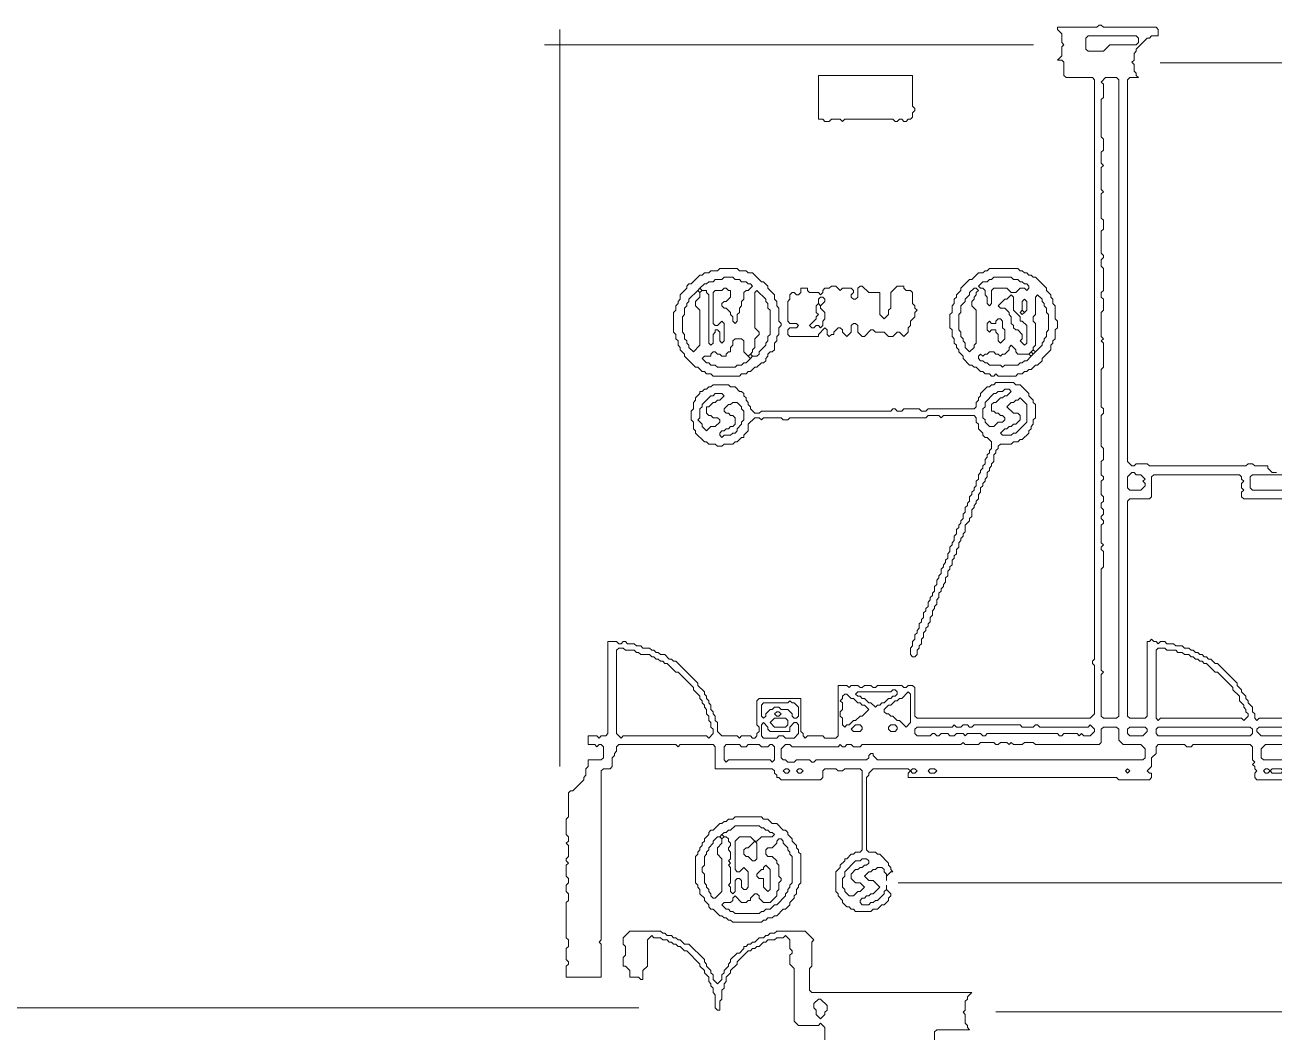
# Model space of a CAD drawing. Header units: millimetres. Extents: x 3 to 412, y 4 to 290.
# Drawn here: x 89.25 to 139.14, y 184.61 to 224.8 of the extents above; entities that cross this region are included whole.
import ezdxf

# ---------------------------------------------------------------- set-up
doc = ezdxf.new("R2010")
doc.units = ezdxf.units.MM
for name, color, linetype, lineweight in [('TRACE_CURVE', 6, 'CONTINUOUS', 0), ('TRACE_STRAIGHT', 5, 'CONTINUOUS', 0), ('TRACE_TEXT_SYMBOL', 6, 'CONTINUOUS', 0)]:
    doc.layers.add(name, color=color, linetype=linetype, lineweight=lineweight)

msp = doc.modelspace()

# ---------------------------------------------------------------- linework, layer by layer
at = {"layer": 'TRACE_CURVE', "color": 6}
for points in [[(132.15, 224.803), (132.062, 224.716), (130.486, 224.716), (130.486, 224.628), (130.661, 224.453), (130.661, 224.103), (130.748, 224.015), (130.661, 223.928), (130.661, 223.577), (130.486, 223.402), (130.661, 223.402), (130.748, 223.315), (130.748, 222.789), (130.836, 222.701), (131.887, 222.701), (131.974, 222.614), (131.974, 199.494), (131.887, 199.407), (131.887, 199.319), (131.974, 199.232), (131.974, 197.305), (131.799, 197.13), (124.881, 197.13), (124.793, 197.217), (124.793, 198.356), (124.706, 198.443), (124.531, 198.443), (124.443, 198.356), (124.356, 198.356), (124.268, 198.443), (123.305, 198.443), (123.217, 198.356), (123.129, 198.356), (123.042, 198.443), (122.779, 198.443), (122.692, 198.356), (122.604, 198.356), (122.516, 198.443), (122.254, 198.443), (122.166, 198.356), (122.079, 198.443), (121.728, 198.443), (121.728, 196.429), (121.641, 196.342), (121.203, 196.342), (121.115, 196.429), (120.502, 196.429), (120.415, 196.342), (120.327, 196.429), (120.327, 196.517), (120.24, 196.604), (120.24, 197.918), (118.576, 197.918), (118.488, 197.83), (118.488, 196.867), (118.576, 196.779), (118.576, 196.604), (118.488, 196.517), (118.488, 196.429), (118.4, 196.342), (118.313, 196.342), (118.225, 196.429), (117.875, 196.429), (117.787, 196.342)], [(138.893, 207.201), (138.367, 207.201), (138.28, 207.288), (138.105, 207.288), (138.017, 207.201), (134.164, 207.201), (134.076, 207.288), (133.638, 207.288), (133.551, 207.201), (133.463, 207.201), (133.288, 207.376), (133.288, 222.614), (133.376, 222.701), (133.726, 222.701), (133.638, 222.789), (133.638, 222.877), (133.551, 222.964), (133.551, 223.227), (133.463, 223.315), (133.551, 223.402), (133.551, 223.665), (133.638, 223.752), (133.638, 223.84), (134.076, 224.278), (134.164, 224.278), (134.251, 224.365), (134.514, 224.365), (134.514, 224.628), (134.427, 224.716), (132.325, 224.716), (132.237, 224.803), (132.15, 224.803)], [(132.412, 222.701), (132.85, 222.701), (132.938, 222.614), (132.938, 197.217), (132.85, 197.13), (132.325, 197.13), (132.237, 197.217), (132.237, 198.881), (132.325, 198.969), (132.237, 199.056), (132.237, 203.085), (132.325, 203.172), (132.325, 203.785), (132.237, 203.873), (132.237, 203.961), (132.325, 204.048), (132.237, 204.136), (132.237, 204.836), (132.325, 204.924), (132.325, 205.011), (132.237, 205.099), (132.237, 205.187), (132.325, 205.274), (132.325, 205.449), (132.237, 205.537), (132.237, 205.712), (132.325, 205.8), (132.325, 205.975), (132.237, 206.062), (132.237, 206.588), (132.325, 206.675), (132.325, 206.763), (132.237, 206.851), (132.237, 207.376), (132.325, 207.464), (132.325, 207.901), (132.237, 207.989), (132.237, 209.215), (132.325, 209.303), (132.325, 209.478), (132.237, 209.565), (132.237, 211.054), (132.325, 211.142), (132.325, 212.105), (132.237, 212.193), (132.325, 212.28), (132.237, 212.368), (132.237, 213.331), (132.325, 213.419), (132.325, 213.856), (132.237, 213.944), (132.237, 214.119), (132.325, 214.207), (132.325, 215.083), (132.237, 215.17), (132.237, 215.433), (132.325, 215.52), (132.325, 215.608), (132.237, 215.696), (132.237, 216.571), (132.325, 216.659), (132.325, 217.009), (132.237, 217.097), (132.237, 218.06)], [(132.237, 218.06), (132.325, 218.148), (132.237, 218.235), (132.237, 219.111), (132.325, 219.199), (132.237, 219.286), (132.237, 219.724), (132.325, 219.812), (132.325, 220.249), (132.237, 220.337), (132.237, 221.826), (132.325, 221.913), (132.325, 222.439), (132.237, 222.526), (132.412, 222.701)], [(139.243, 206.938), (139.068, 206.938), (138.893, 207.113), (138.893, 207.201)], [(137.842, 198.268), (137.667, 198.443), (137.667, 198.531), (136.879, 199.319), (136.791, 199.319), (136.616, 199.494), (136.528, 199.494), (136.441, 199.582), (136.353, 199.582), (136.266, 199.669), (136.178, 199.669), (136.09, 199.757), (136.003, 199.757), (135.915, 199.845), (135.828, 199.845), (135.74, 199.932), (135.565, 199.932), (135.477, 200.02), (135.215, 200.02), (135.127, 200.107), (134.864, 200.107), (134.777, 200.195), (134.602, 200.195), (134.514, 200.107), (134.427, 200.195), (134.339, 200.195), (134.251, 200.282), (134.164, 200.195), (134.076, 200.195), (134.076, 197.217), (133.989, 197.13), (133.376, 197.13), (133.288, 197.217), (133.288, 205.8), (133.376, 205.887), (134.164, 205.887), (134.251, 205.975), (134.251, 206.763), (134.339, 206.851), (137.754, 206.851), (137.842, 206.763), (137.842, 206.675), (137.93, 206.588), (137.842, 206.5), (137.842, 206.325), (137.93, 206.238), (137.842, 206.15), (137.842, 205.975), (137.93, 205.887), (141.608, 205.887)], [(141.608, 206.238), (138.28, 206.238), (138.192, 206.325), (138.192, 206.763), (138.28, 206.851), (139.506, 206.851)], [(117.787, 196.342), (117.7, 196.429), (117.087, 196.429), (116.912, 196.604), (116.912, 196.955), (116.824, 197.042), (116.824, 197.217), (116.737, 197.305), (116.737, 197.393), (116.649, 197.48), (116.649, 197.655), (116.561, 197.743), (116.561, 197.83), (116.474, 197.918), (116.474, 198.006), (116.386, 198.093), (116.386, 198.181), (116.124, 198.443), (116.124, 198.531), (115.248, 199.407), (115.16, 199.407), (115.073, 199.494), (114.985, 199.494), (114.81, 199.669), (114.635, 199.669), (114.547, 199.757), (114.46, 199.757), (114.372, 199.845), (114.284, 199.845), (114.197, 199.932), (113.934, 199.932), (113.847, 200.02), (113.671, 200.02), (113.584, 200.107), (113.321, 200.107), (113.234, 200.195), (113.146, 200.195), (113.058, 200.107), (112.971, 200.107), (112.883, 200.195), (112.533, 200.195), (112.533, 196.517), (112.445, 196.429), (112.27, 196.429), (112.183, 196.342), (112.095, 196.429), (111.745, 196.429), (111.745, 196.079), (112.008, 196.079), (112.095, 195.991), (112.183, 196.079), (112.27, 196.079), (112.358, 195.991), (112.358, 195.553), (112.27, 195.466), (111.745, 195.466), (111.745, 195.203), (111.657, 195.116), (111.657, 194.853), (111.57, 194.765), (111.57, 194.678), (111.132, 194.24), (111.044, 194.24), (110.957, 194.152)], [(140.206, 197.13), (138.543, 197.13), (138.455, 197.042), (138.367, 197.13), (138.367, 197.305), (138.28, 197.393), (138.28, 197.568), (138.105, 197.743), (138.105, 197.83), (138.017, 197.918), (138.017, 198.006), (137.842, 198.181), (137.842, 198.268)], [(141.695, 196.429), (138.63, 196.429), (138.455, 196.604), (138.455, 196.692), (138.543, 196.779), (140.206, 196.779)], [(110.957, 194.152), (110.957, 193.189), (110.869, 193.101), (110.869, 192.488), (110.957, 192.401), (110.957, 192.226), (110.869, 192.138), (110.957, 192.05), (110.957, 191.613), (110.869, 191.525), (110.869, 191.437), (110.957, 191.35), (110.869, 191.262), (110.869, 190.824), (110.957, 190.737), (110.957, 190.562), (110.869, 190.474), (110.869, 190.211), (110.957, 190.124), (110.957, 189.861), (110.869, 189.774), (110.869, 188.372), (110.957, 188.285), (110.957, 188.022), (110.869, 187.934), (110.869, 187.497), (110.957, 187.409), (110.957, 187.321), (110.869, 187.234), (110.869, 186.796), (112.27, 186.796), (112.27, 188.11), (112.183, 188.197), (112.27, 188.285), (112.27, 195.028), (112.358, 195.116), (112.621, 195.116), (112.708, 195.203), (112.708, 195.553), (112.796, 195.641), (112.796, 195.729), (112.883, 195.816), (112.883, 195.991), (112.971, 196.079), (115.248, 196.079), (115.335, 195.991), (115.423, 196.079), (116.737, 196.079), (116.824, 195.991), (116.824, 195.116), (119.101, 195.116), (119.189, 195.028), (119.189, 194.94), (119.276, 194.853), (119.276, 194.765), (119.364, 194.765), (119.451, 194.678), (121.028, 194.678), (121.115, 194.765), (121.115, 195.028), (121.203, 195.116), (121.641, 195.116), (121.728, 195.028), (121.903, 195.028)], [(123.567, 191.087), (123.567, 191), (123.655, 190.912), (123.655, 190.649), (123.655, 190.824), (123.83, 191), (123.918, 191), (123.83, 191.087), (123.83, 191.175), (123.743, 191.262), (123.743, 191.35), (123.392, 191.7), (123.305, 191.7), (123.217, 191.788), (122.954, 191.788), (122.867, 191.875), (122.867, 194.765), (122.954, 194.853), (122.954, 194.94), (123.129, 195.116), (124.531, 195.116), (124.618, 195.028), (124.531, 194.94), (124.531, 194.765), (132.85, 194.765), (132.938, 194.678), (134.164, 194.678), (134.251, 194.765), (134.251, 194.94), (134.164, 194.94), (134.076, 195.028), (134.251, 195.203), (134.251, 195.553), (134.427, 195.729), (134.427, 195.991), (134.514, 196.079), (135.565, 196.079), (135.653, 195.991), (135.828, 195.991), (135.915, 196.079), (138.192, 196.079), (138.28, 195.991), (138.28, 195.466), (138.367, 195.378), (138.28, 195.291), (138.367, 195.203), (138.367, 195.116), (138.455, 195.028), (138.367, 194.94), (138.367, 194.765), (138.455, 194.678), (145.461, 194.678)], [(148.789, 195.466), (138.718, 195.466), (138.63, 195.553), (138.63, 195.904), (138.805, 196.079), (142.046, 196.079)], [(121.903, 195.028), (121.991, 195.116), (122.604, 195.116), (122.692, 195.028), (122.692, 191.875), (122.604, 191.788), (122.429, 191.788), (122.341, 191.7), (122.254, 191.7), (122.079, 191.525), (121.991, 191.525), (121.991, 191.437), (121.816, 191.262), (121.816, 191.175), (121.641, 191), (121.641, 190.211), (121.728, 190.124), (121.728, 190.036), (121.903, 189.861), (121.903, 189.774), (122.079, 189.598), (122.166, 189.598), (122.254, 189.511), (122.341, 189.511), (122.429, 189.423), (123.042, 189.423), (123.129, 189.511), (123.305, 189.511), (123.48, 189.686), (123.567, 189.686), (123.743, 189.861), (123.743, 189.949), (123.83, 190.036), (123.83, 190.124), (123.655, 190.299), (123.655, 190.474), (123.655, 190.299), (123.567, 190.211), (123.567, 190.124), (123.305, 189.861), (123.217, 189.861), (123.129, 189.774), (123.042, 189.774), (122.954, 189.686), (122.692, 189.686), (122.604, 189.774), (122.604, 189.861), (122.692, 189.949), (122.779, 189.949), (122.867, 190.036), (122.954, 190.036), (123.042, 190.124), (123.129, 190.124), (123.392, 190.387), (123.129, 190.649), (122.954, 190.649), (122.779, 190.824), (122.954, 191), (123.042, 191), (123.129, 191.087), (123.217, 191.087), (123.305, 191.175), (123.48, 191.175), (123.567, 191.087)]]:
    msp.add_lwpolyline(points, dxfattribs=at)
for points in [[(131.624, 224.278), (131.712, 224.365), (133.638, 224.365), (133.726, 224.278), (133.726, 224.103), (133.638, 224.015), (132.588, 224.015), (132.325, 223.752), (131.712, 223.752), (131.624, 223.84)], [(133.463, 206.938), (133.551, 206.938), (133.638, 206.851), (133.814, 206.851), (133.989, 206.675), (133.901, 206.588), (133.989, 206.5), (133.989, 206.413), (133.814, 206.238), (133.376, 206.238), (133.288, 206.325), (133.288, 206.763)], [(112.883, 199.845), (112.971, 199.932), (113.146, 199.932), (113.234, 199.845), (113.584, 199.845), (113.671, 199.757), (113.759, 199.757), (113.847, 199.669), (114.197, 199.669), (114.284, 199.582), (114.372, 199.582), (114.46, 199.494), (114.547, 199.494), (114.635, 199.407), (114.722, 199.407), (114.81, 199.319), (114.898, 199.319), (115.248, 198.969), (115.335, 198.969), (115.948, 198.356), (115.948, 198.268), (116.211, 198.006), (116.211, 197.918), (116.299, 197.83), (116.299, 197.743), (116.386, 197.655), (116.386, 197.568), (116.474, 197.48), (116.474, 197.305), (116.561, 197.217), (116.561, 197.042), (116.649, 196.955), (116.649, 196.779), (116.737, 196.692), (116.737, 196.517), (116.561, 196.342), (116.474, 196.429), (113.146, 196.429), (113.058, 196.342), (112.883, 196.517)], [(134.427, 199.845), (134.514, 199.932), (134.777, 199.932), (134.864, 199.845), (135.215, 199.845), (135.302, 199.757), (135.477, 199.757), (135.565, 199.669), (135.74, 199.669), (135.828, 199.582), (135.915, 199.582), (136.003, 199.494), (136.09, 199.494), (136.178, 199.407), (136.266, 199.407), (136.353, 199.319), (136.441, 199.319), (136.791, 198.969), (136.879, 198.969), (137.492, 198.356), (137.492, 198.268), (137.754, 198.006), (137.754, 197.83), (137.93, 197.655), (137.93, 197.568), (138.017, 197.48), (138.017, 197.393), (138.105, 197.305), (138.105, 197.217), (137.93, 197.042), (137.842, 197.13), (134.602, 197.13), (134.514, 197.042), (134.427, 197.13)], [(121.903, 198.006), (121.991, 198.093), (122.079, 198.093), (122.254, 197.918), (122.341, 197.918), (122.516, 197.743), (122.604, 197.743), (122.692, 197.655), (122.779, 197.655), (122.954, 197.48), (122.692, 197.217), (122.604, 197.217), (122.429, 197.042), (122.341, 197.042), (122.166, 196.867), (122.079, 196.867), (121.991, 196.779), (121.903, 196.867), (121.903, 197.13), (121.816, 197.217), (121.816, 197.393), (121.903, 197.48), (121.903, 197.743), (121.816, 197.83), (121.903, 197.918)], [(123.83, 198.181), (123.918, 198.268), (124.005, 198.268), (124.093, 198.181), (124.093, 198.093), (124.005, 198.006), (123.918, 198.006), (123.83, 197.918), (123.743, 197.918), (123.567, 197.743), (123.48, 197.743), (123.392, 197.655), (123.305, 197.655), (123.217, 197.568), (123.042, 197.743), (122.954, 197.743), (122.779, 197.918), (122.692, 197.918), (122.604, 198.006), (122.516, 198.006), (122.429, 198.093), (122.516, 198.181)], [(124.531, 198.181), (124.618, 198.093), (124.618, 196.955), (124.443, 196.779), (124.18, 197.042), (124.093, 197.042), (123.918, 197.217), (123.83, 197.217), (123.743, 197.305), (123.655, 197.305), (123.567, 197.393), (123.567, 197.48), (123.743, 197.655), (123.83, 197.655), (124.005, 197.83), (124.093, 197.83), (124.18, 197.918), (124.268, 197.918)], [(119.714, 197.743), (119.802, 197.83), (119.889, 197.743), (119.977, 197.743), (120.152, 197.568), (120.152, 197.217), (120.064, 197.13), (119.977, 197.13), (119.889, 197.217), (119.889, 197.305), (119.714, 197.48), (119.451, 197.48), (119.364, 197.568), (119.189, 197.568), (119.101, 197.48), (119.013, 197.48), (118.838, 197.305), (118.838, 197.217), (118.751, 197.13), (118.663, 197.217), (118.663, 197.655), (118.751, 197.743)], [(119.189, 197.13), (119.627, 197.13), (119.714, 197.042), (119.714, 196.867), (119.627, 196.779), (119.189, 196.779), (119.013, 196.955)], [(119.189, 197.305), (119.276, 197.393), (119.364, 197.393), (119.451, 197.305), (119.364, 197.217), (119.276, 197.217)], [(118.663, 196.867), (118.751, 196.955), (118.926, 196.779), (118.926, 196.692), (119.013, 196.604), (119.802, 196.604), (119.802, 196.779), (119.977, 196.955), (120.064, 196.955), (120.152, 196.867), (120.152, 196.517), (119.977, 196.342), (119.627, 196.342), (119.539, 196.429), (119.364, 196.429), (119.276, 196.342), (118.751, 196.342), (118.663, 196.429)], [(132.237, 196.692), (132.325, 196.779), (132.85, 196.779), (132.938, 196.692), (132.938, 196.254), (133.113, 196.079), (133.814, 196.079), (133.989, 195.904), (133.989, 195.553), (133.901, 195.466), (123.305, 195.466), (123.129, 195.641), (123.129, 195.729), (123.042, 195.729), (122.954, 195.641), (122.954, 195.553), (122.867, 195.466), (120.853, 195.466), (120.765, 195.378), (120.677, 195.378), (120.59, 195.466), (120.064, 195.466), (119.977, 195.378), (119.714, 195.378), (119.627, 195.466), (119.539, 195.466), (119.451, 195.553), (119.451, 195.904), (119.627, 196.079), (119.802, 196.079), (119.889, 195.991), (121.728, 195.991), (121.816, 196.079), (121.903, 195.991), (121.991, 195.991), (122.079, 196.079), (122.254, 196.079), (122.341, 195.991), (122.604, 195.991), (122.692, 196.079), (126.632, 196.079), (126.72, 196.166), (126.808, 196.079), (127.333, 196.079), (127.421, 196.166), (127.946, 196.166), (128.034, 196.079), (128.121, 196.079), (128.209, 196.166), (128.472, 196.166), (128.559, 196.079), (128.647, 196.166), (128.734, 196.079), (129.085, 196.079), (129.172, 196.166), (129.522, 196.166), (129.61, 196.079), (132.15, 196.079), (132.237, 196.166)], [(122.429, 196.867), (122.604, 196.867), (122.692, 196.779), (122.692, 196.692), (122.604, 196.604), (122.341, 196.604), (122.254, 196.692)], [(123.743, 196.779), (123.83, 196.867), (124.005, 196.867), (124.093, 196.779), (124.093, 196.692), (124.005, 196.604), (123.83, 196.604), (123.743, 196.692)], [(126.282, 196.779), (126.37, 196.867), (126.457, 196.779), (126.632, 196.779), (126.72, 196.867), (126.895, 196.867), (126.983, 196.779), (127.07, 196.779), (127.158, 196.867), (128.997, 196.867), (129.085, 196.779), (129.522, 196.779), (129.61, 196.867), (129.698, 196.867), (129.785, 196.779), (131.712, 196.779), (131.799, 196.867), (131.974, 196.692), (131.974, 196.604), (131.799, 196.429), (131.537, 196.429), (131.449, 196.517), (131.361, 196.429), (131.274, 196.517), (130.748, 196.517), (130.661, 196.429), (130.573, 196.429), (130.486, 196.517), (127.683, 196.517), (127.596, 196.429), (127.508, 196.429), (127.421, 196.517), (126.895, 196.517), (126.808, 196.429), (126.72, 196.517), (126.457, 196.517), (126.37, 196.429), (126.195, 196.429), (126.107, 196.517), (125.844, 196.517), (125.757, 196.429), (125.669, 196.429), (125.582, 196.517), (125.494, 196.517), (125.406, 196.429), (124.881, 196.429), (124.793, 196.517), (124.793, 196.692), (124.881, 196.779)], [(133.288, 196.692), (133.376, 196.779), (133.989, 196.779), (134.076, 196.692), (134.076, 196.604), (133.901, 196.429), (133.376, 196.429), (133.288, 196.517)], [(134.427, 196.692), (134.514, 196.779), (138.192, 196.779), (138.28, 196.692), (138.28, 196.517), (138.192, 196.429), (134.514, 196.429), (134.427, 196.517)], [(117.174, 195.991), (117.262, 196.079), (117.787, 196.079), (117.875, 195.991), (118.05, 195.991), (118.138, 196.079), (118.576, 196.079), (118.663, 195.991), (118.926, 195.991), (119.013, 196.079), (119.101, 196.079), (119.189, 195.991), (119.189, 195.466), (119.101, 195.378), (119.013, 195.466), (117.35, 195.466), (117.262, 195.378), (117.174, 195.466)], [(119.539, 195.028), (119.627, 195.116), (119.714, 195.116), (119.802, 195.028), (119.714, 194.94), (119.627, 194.94)], [(120.064, 195.028), (120.152, 195.116), (120.24, 195.116), (120.327, 195.028), (120.24, 194.94), (120.152, 194.94)], [(124.618, 195.028), (124.706, 195.116), (124.793, 195.116), (124.881, 195.028), (124.793, 194.94), (124.706, 194.94)], [(125.319, 195.028), (125.406, 195.116), (125.582, 195.116), (125.669, 195.028), (125.582, 194.94), (125.406, 194.94)], [(133.201, 195.028), (133.288, 195.116), (133.376, 195.028), (133.288, 194.94)], [(138.718, 195.028), (138.805, 195.116), (138.893, 195.116), (138.98, 195.028), (138.893, 194.94), (138.805, 194.94)], [(138.98, 195.028), (139.068, 195.116), (139.418, 195.116), (139.506, 195.028), (139.418, 194.94), (139.068, 194.94)], [(122.604, 191.437), (122.692, 191.525), (122.867, 191.525), (122.954, 191.437), (122.954, 191.35), (122.867, 191.262), (122.779, 191.262), (122.692, 191.175), (122.604, 191.175), (122.516, 191.087), (122.429, 191.087), (122.254, 190.912), (122.254, 190.737), (122.429, 190.562), (122.604, 190.562), (122.779, 190.387), (122.604, 190.211), (122.516, 190.211), (122.341, 190.036), (122.166, 190.036), (121.991, 190.211), (121.991, 190.299), (121.903, 190.387), (121.903, 190.737), (121.991, 190.824), (121.991, 191), (122.429, 191.437)]]:
    msp.add_lwpolyline(points, close=True, dxfattribs=at)
at = {"layer": 'TRACE_STRAIGHT', "color": 5}
for p, q in [((110.614, 224.628), (110.614, 195.203)), ((110, 224.015), (129.529, 224.015)), ((134.594, 223.297), (149.154, 223.297)), ((124.131, 190.563), (159.003, 190.563)), ((80.092, 185.566), (113.764, 185.566)), ((128.024, 185.408), (150.186, 185.408))]:
    msp.add_line(p, q, dxfattribs=at)
at = {"layer": 'TRACE_TEXT_SYMBOL', "color": 6}
for points in [[(120.94, 222.789), (120.94, 221.038), (121.115, 221.038), (121.203, 220.95), (121.378, 220.95), (121.466, 221.038), (121.816, 221.038), (121.903, 220.95), (121.991, 221.038), (123.918, 221.038), (124.005, 220.95), (124.093, 220.95), (124.18, 221.038), (124.268, 221.038), (124.356, 220.95), (124.443, 220.95), (124.531, 221.038), (124.618, 221.038), (124.706, 221.125), (124.706, 221.3), (124.793, 221.388), (124.793, 221.475), (124.706, 221.563), (124.706, 222.789)], [(127.859, 214.645), (127.946, 214.732), (128.647, 214.732), (128.734, 214.645), (128.909, 214.645), (128.997, 214.557), (129.085, 214.557), (129.172, 214.47), (129.26, 214.47), (129.347, 214.382), (129.347, 214.294), (129.26, 214.207), (129.172, 214.294), (128.997, 214.294), (128.822, 214.119), (128.647, 214.119), (128.472, 214.294), (127.946, 214.294), (127.859, 214.207), (127.859, 213.681), (127.771, 213.594), (127.683, 213.681), (127.683, 213.944), (127.596, 214.032), (127.596, 214.207), (127.508, 214.294), (127.421, 214.294), (127.333, 214.382), (127.508, 214.557), (127.683, 214.557), (127.771, 214.645)], [(116.124, 214.207), (116.211, 214.119), (116.211, 213.944), (116.036, 213.769), (116.036, 213.594), (116.211, 213.419), (116.211, 212.017), (115.948, 211.755), (115.773, 211.93), (115.773, 212.017), (115.686, 212.105), (115.686, 212.193), (115.598, 212.28), (115.598, 212.455), (115.511, 212.543), (115.511, 213.156), (115.598, 213.243), (115.598, 213.506), (115.686, 213.594), (115.686, 213.681), (115.773, 213.769), (115.773, 213.856)], [(116.124, 214.207), (116.211, 214.294), (116.299, 214.207), (116.211, 214.119)], [(118.4, 214.119), (118.488, 214.207), (118.838, 213.856), (118.838, 213.769), (118.926, 213.681), (118.926, 213.506), (119.013, 213.419), (119.013, 212.455), (118.926, 212.368), (118.926, 212.193), (118.838, 212.105), (118.838, 212.017), (118.576, 211.755), (118.576, 211.667), (118.488, 211.58), (118.313, 211.58), (118.225, 211.667), (118.313, 211.755), (118.313, 211.842), (118.4, 211.93), (118.4, 212.28), (118.576, 212.455), (118.576, 212.543), (118.4, 212.718)], [(127.158, 214.294), (127.245, 214.294), (127.333, 214.207), (127.245, 214.119), (127.245, 214.032), (127.158, 213.944), (127.158, 213.856), (127.07, 213.769), (127.07, 213.594), (127.245, 213.419), (127.245, 212.105), (127.158, 212.017), (127.158, 211.93), (126.983, 211.755), (126.808, 211.93), (126.808, 212.105), (126.72, 212.193), (126.72, 212.28), (126.632, 212.368), (126.632, 212.543), (126.545, 212.63), (126.545, 213.243), (126.632, 213.331), (126.632, 213.594), (126.808, 213.769), (126.808, 213.856), (126.983, 214.032), (126.983, 214.119)], [(128.647, 214.032), (128.734, 213.944), (128.734, 213.419), (128.997, 213.156), (128.997, 212.981), (129.085, 212.981), (129.26, 212.806), (129.26, 212.105), (129.172, 212.017), (128.997, 212.193), (129.085, 212.28), (129.085, 212.455), (128.909, 212.63), (128.822, 212.63), (128.734, 212.718), (128.734, 212.806), (128.647, 212.893), (128.647, 213.156), (128.559, 213.243), (128.559, 213.331), (128.384, 213.506), (128.209, 213.506), (128.121, 213.594), (128.384, 213.856), (128.472, 213.856)], [(129.61, 213.944), (129.698, 214.032), (129.873, 213.856), (129.873, 213.769), (129.96, 213.681), (129.96, 213.594), (130.048, 213.506), (130.048, 213.331), (130.135, 213.243), (130.135, 212.63), (130.048, 212.543), (130.048, 212.368), (129.96, 212.28), (129.96, 212.193), (129.873, 212.105), (129.873, 212.017), (129.61, 211.755), (129.522, 211.842), (129.522, 211.93), (129.61, 212.017), (129.61, 212.893), (129.522, 212.981), (129.522, 213.156), (129.61, 213.243)], [(120.853, 213.594), (120.94, 213.681), (121.028, 213.594), (121.028, 213.506), (121.203, 213.331), (121.203, 213.068), (121.115, 212.981), (121.115, 212.806), (121.028, 212.718), (120.94, 212.806), (120.853, 212.806), (120.765, 212.718), (120.677, 212.718), (120.59, 212.806), (120.853, 213.068), (120.853, 213.156), (120.94, 213.243), (120.853, 213.331)], [(120.94, 213.856), (121.028, 213.944), (121.115, 213.944), (121.203, 213.856), (121.203, 213.769), (121.028, 213.594), (120.94, 213.681)], [(129.085, 213.769), (129.172, 213.856), (129.26, 213.769), (129.26, 213.419), (129.172, 213.331), (129.085, 213.419)], [(128.034, 212.981), (128.121, 213.068), (128.209, 213.068), (128.296, 212.981), (128.296, 212.718), (128.384, 212.63), (128.384, 212.28), (128.209, 212.105), (128.121, 212.193), (128.121, 212.455), (128.034, 212.543), (128.034, 212.63), (127.859, 212.63), (127.771, 212.543), (127.683, 212.63), (127.683, 212.893), (127.771, 212.981), (127.859, 212.893), (128.034, 212.893)], [(128.997, 213.331), (129.085, 213.419), (129.172, 213.331), (129.085, 213.243)], [(117.525, 212.193), (117.612, 212.28), (117.875, 212.28), (117.963, 212.193), (117.963, 211.755), (118.225, 211.492), (118.05, 211.317), (117.963, 211.317), (117.875, 211.229), (117.7, 211.229), (117.612, 211.142), (116.912, 211.142), (116.824, 211.229), (116.649, 211.229), (116.561, 211.317), (116.474, 211.317), (116.299, 211.492), (116.386, 211.58), (116.649, 211.58), (116.649, 211.667), (116.737, 211.755), (116.824, 211.755), (116.912, 211.667), (116.999, 211.667), (117.087, 211.58), (117.262, 211.58), (117.262, 211.667), (117.35, 211.755), (117.437, 211.755), (117.437, 211.93), (117.525, 212.017)], [(118.138, 211.58), (118.225, 211.667), (118.313, 211.58), (118.225, 211.492)], [(128.559, 211.93), (128.647, 212.017), (128.822, 211.842), (128.822, 211.755), (128.909, 211.667), (129.347, 211.667), (129.435, 211.58), (129.26, 211.404), (129.172, 211.404), (129.085, 211.317), (128.997, 211.317), (128.909, 211.229), (128.384, 211.229), (128.296, 211.142), (128.209, 211.229), (127.771, 211.229), (127.683, 211.317), (127.596, 211.317), (127.508, 211.404), (127.421, 211.404), (127.333, 211.492), (127.333, 211.58), (127.421, 211.667), (127.508, 211.58), (127.596, 211.667), (127.683, 211.667), (127.771, 211.755), (127.946, 211.755), (128.034, 211.667), (128.121, 211.667), (128.209, 211.58), (128.296, 211.667), (128.384, 211.667), (128.559, 211.842)], [(129.347, 211.667), (129.435, 211.755), (129.522, 211.667), (129.435, 211.58)], [(129.435, 211.755), (129.522, 211.842), (129.61, 211.755), (129.522, 211.667)], [(116.737, 210.003), (116.824, 210.091), (117.087, 210.091), (117.174, 210.003), (116.999, 209.828), (116.912, 209.828), (116.824, 209.74), (116.737, 209.74), (116.561, 209.565), (116.474, 209.565), (116.474, 209.303), (116.561, 209.215), (116.649, 209.215), (116.737, 209.127), (116.912, 209.127), (116.999, 209.04), (116.999, 208.952), (116.824, 208.777), (116.649, 208.777), (116.474, 208.602), (116.299, 208.777), (116.299, 208.865), (116.124, 209.04), (116.211, 209.127), (116.211, 209.478), (116.299, 209.565), (116.299, 209.653), (116.649, 210.003)], [(128.296, 210.178), (128.384, 210.266), (128.559, 210.266), (128.647, 210.178), (128.472, 210.003), (128.384, 210.003), (128.296, 209.916), (128.209, 209.916), (128.034, 209.74), (127.946, 209.74), (127.859, 209.653), (127.859, 209.39), (127.946, 209.39), (128.034, 209.303), (128.121, 209.303), (128.209, 209.215), (128.296, 209.215), (128.384, 209.127), (128.384, 209.04), (128.296, 208.952), (128.121, 208.952), (127.946, 208.777), (127.771, 208.777), (127.596, 208.952), (127.596, 209.04), (127.508, 209.127), (127.508, 209.478), (127.596, 209.565), (127.596, 209.74), (127.946, 210.091), (128.034, 210.091), (128.121, 210.178)], [(117.437, 209.653), (117.525, 209.74), (117.7, 209.74), (117.875, 209.565), (117.875, 209.478), (117.963, 209.39), (117.963, 209.04), (117.875, 208.952), (117.875, 208.865), (117.7, 208.69), (117.7, 208.602), (117.612, 208.514), (117.525, 208.514), (117.437, 208.427), (117.174, 208.427), (117.087, 208.339), (116.999, 208.427), (116.999, 208.514), (117.087, 208.602), (117.174, 208.602), (117.262, 208.69), (117.35, 208.69), (117.437, 208.777), (117.525, 208.777), (117.612, 208.865), (117.612, 209.127), (117.525, 209.215), (117.437, 209.215), (117.35, 209.303), (117.262, 209.303), (117.174, 209.39), (117.174, 209.478), (117.35, 209.653)], [(128.909, 209.828), (128.997, 209.916), (129.26, 209.653), (129.26, 208.952), (128.822, 208.514), (128.734, 208.514), (128.647, 208.427), (128.296, 208.427), (128.209, 208.514), (128.384, 208.69), (128.472, 208.69), (128.559, 208.777), (128.647, 208.777), (128.734, 208.865), (128.822, 208.865), (128.997, 209.04), (128.997, 209.215), (128.909, 209.303), (128.734, 209.303), (128.472, 209.565), (128.647, 209.74), (128.734, 209.74), (128.822, 209.828)], [(117.612, 192.839), (118.576, 192.839), (118.663, 192.751), (118.751, 192.751), (118.838, 192.664), (118.926, 192.664), (119.013, 192.576), (119.101, 192.576), (119.189, 192.488), (119.101, 192.401), (118.663, 192.401), (118.488, 192.226), (118.4, 192.226), (118.225, 192.401), (117.787, 192.401), (117.612, 192.226), (117.612, 191.087), (117.7, 191), (117.787, 191), (117.963, 191.175), (118.138, 191), (118.138, 190.387), (118.05, 190.299), (117.963, 190.299), (117.875, 190.387), (117.875, 190.649), (117.787, 190.737), (117.7, 190.737), (117.612, 190.649), (117.612, 190.211), (117.525, 190.124), (117.437, 190.211), (117.437, 190.387), (117.35, 190.474), (117.437, 190.562), (117.437, 191.175), (117.35, 191.262), (117.437, 191.35), (117.35, 191.437), (117.437, 191.525), (117.437, 191.788), (117.35, 191.875), (117.35, 191.963), (117.437, 192.05), (117.437, 192.138), (117.35, 192.226), (117.35, 192.313), (117.262, 192.401), (117.174, 192.401), (117.087, 192.488), (117.174, 192.576), (117.262, 192.576), (117.35, 192.664), (117.437, 192.664)], [(116.912, 192.401), (116.999, 192.401), (117.087, 192.313), (117.087, 192.138), (116.912, 191.963), (116.912, 191.7), (117.087, 191.525), (117.087, 190.211), (116.824, 189.949), (116.737, 189.949), (116.649, 190.036), (116.649, 190.124), (116.561, 190.211), (116.561, 190.299), (116.474, 190.387), (116.474, 190.474), (116.386, 190.562), (116.386, 190.912), (116.299, 191), (116.299, 191.175), (116.386, 191.262), (116.386, 191.613), (116.474, 191.7), (116.474, 191.788), (116.561, 191.875), (116.561, 191.963), (116.737, 192.138), (116.737, 192.226)], [(116.999, 192.401), (117.087, 192.488), (117.174, 192.401), (117.087, 192.313)], [(119.276, 192.226), (119.364, 192.313), (119.451, 192.313), (119.539, 192.226), (119.539, 192.138), (119.714, 191.963), (119.714, 191.875), (119.802, 191.788), (119.802, 191.7), (119.889, 191.613), (119.889, 190.562), (119.802, 190.474), (119.802, 190.387), (119.714, 190.299), (119.714, 190.211), (119.627, 190.124), (119.627, 190.036), (119.276, 189.686), (119.189, 189.686), (119.013, 189.511), (118.838, 189.511), (118.751, 189.423), (118.663, 189.423), (118.576, 189.336), (117.612, 189.336), (117.525, 189.423), (117.437, 189.423), (117.35, 189.511), (117.262, 189.511), (117.087, 189.686), (117.174, 189.774), (117.437, 189.774), (117.525, 189.861), (117.525, 189.949), (117.612, 190.036), (117.875, 189.774), (118.05, 189.774), (118.138, 189.861), (118.225, 189.861), (118.225, 189.949), (118.4, 190.124), (118.488, 190.124), (118.576, 190.036), (118.576, 189.949), (118.751, 189.774), (119.013, 189.774), (119.276, 190.036), (119.276, 190.211), (119.364, 190.299), (119.364, 190.562), (119.451, 190.649), (119.451, 190.737), (119.364, 190.824), (119.364, 191.262), (119.276, 191.35), (119.276, 191.437), (119.101, 191.613), (118.926, 191.613), (118.838, 191.7), (118.838, 191.875), (118.926, 191.963), (119.101, 191.963), (119.276, 192.138)], [(118.4, 192.226), (118.488, 192.138), (118.488, 191.525), (118.4, 191.437), (118.313, 191.437), (118.138, 191.613), (118.05, 191.613), (117.963, 191.7), (117.963, 191.875), (118.05, 191.963), (118.138, 191.963)], [(118.751, 191.175), (118.838, 191.262), (119.013, 191.087), (119.013, 190.299), (118.926, 190.211), (118.751, 190.387), (118.751, 190.737), (118.576, 190.737), (118.488, 190.824), (118.488, 190.912), (118.663, 191.087), (118.751, 191.087)], [(120.94, 185.92), (121.028, 185.92), (121.29, 185.658), (121.29, 185.482), (121.203, 185.395), (121.203, 185.307), (121.028, 185.132), (120.853, 185.307), (120.853, 185.482), (120.765, 185.57), (120.765, 185.745)]]:
    msp.add_lwpolyline(points, close=True, dxfattribs=at)
for points in [[(116.999, 215.083), (116.912, 214.995), (116.649, 214.995), (116.561, 214.907), (116.386, 214.907), (116.299, 214.82), (116.211, 214.82), (115.861, 214.47), (115.773, 214.47), (115.686, 214.382), (115.686, 214.294), (115.423, 214.032), (115.423, 213.856), (115.335, 213.769), (115.335, 213.681), (115.248, 213.594), (115.248, 213.419), (115.16, 213.331), (115.16, 212.543), (115.248, 212.455), (115.248, 212.28), (115.335, 212.193), (115.335, 212.017), (115.423, 211.93), (115.423, 211.842), (115.598, 211.667), (115.598, 211.58), (116.036, 211.142), (116.124, 211.142), (116.299, 210.967), (116.386, 210.967), (116.474, 210.879), (116.649, 210.879), (116.737, 210.791), (117.787, 210.791), (117.875, 210.879), (118.05, 210.879), (118.138, 210.967), (118.225, 210.967), (118.4, 211.142), (118.488, 211.142), (118.663, 211.317), (118.751, 211.317), (118.838, 211.404), (118.838, 211.492), (118.926, 211.58), (118.926, 211.667), (119.013, 211.755), (119.101, 211.755), (119.189, 211.842), (119.189, 212.105), (119.276, 212.193), (119.276, 212.368), (119.364, 212.455), (119.364, 212.718), (119.451, 212.806), (119.451, 212.893), (119.364, 212.981), (119.364, 213.506), (119.276, 213.594), (119.276, 213.769), (119.189, 213.856), (119.189, 214.032), (118.926, 214.294)], [(118.926, 214.294), (118.926, 214.382), (118.751, 214.557), (118.663, 214.557), (118.313, 214.907), (118.138, 214.907), (118.05, 214.995), (117.787, 214.995), (117.7, 215.083), (116.999, 215.083)], [(127.771, 215.083), (127.683, 214.995), (127.596, 214.995), (127.508, 214.907), (127.333, 214.907), (127.07, 214.645), (126.983, 214.645), (126.632, 214.294), (126.632, 214.207), (126.457, 214.032), (126.457, 213.944), (126.37, 213.856), (126.37, 213.681), (126.282, 213.594), (126.282, 213.331), (126.195, 213.243), (126.195, 212.718), (126.282, 212.63), (126.282, 212.368), (126.37, 212.28), (126.37, 212.105), (126.457, 212.017), (126.457, 211.93), (126.545, 211.842), (126.545, 211.755), (126.72, 211.58), (126.72, 211.492), (126.983, 211.229), (127.07, 211.229), (127.158, 211.142), (127.245, 211.142), (127.421, 210.967), (127.508, 210.967), (127.596, 210.879), (127.771, 210.879), (127.859, 210.791), (127.946, 210.791), (128.034, 210.879), (128.121, 210.791), (128.822, 210.791), (128.909, 210.879), (129.085, 210.879), (129.172, 210.967), (129.26, 210.967), (129.347, 211.054), (129.435, 211.054), (129.61, 211.229), (129.698, 211.229), (129.873, 211.404), (129.873, 211.492), (130.223, 211.842), (130.223, 212.017), (130.311, 212.105), (130.311, 212.193), (130.398, 212.28), (130.398, 212.63), (130.486, 212.718), (130.486, 212.981), (130.398, 213.068), (130.398, 213.594), (130.311, 213.681), (130.311, 213.856), (130.223, 213.944), (130.223, 214.032)], [(130.223, 214.032), (130.048, 214.207), (130.048, 214.294), (129.61, 214.732), (129.522, 214.732), (129.435, 214.82), (129.347, 214.82), (129.26, 214.907), (129.172, 214.907), (129.085, 214.995), (128.997, 214.995), (128.909, 215.083), (127.771, 215.083)], [(117.087, 214.645), (117.174, 214.732), (117.525, 214.732), (117.612, 214.645), (117.787, 214.645), (117.875, 214.557), (118.05, 214.557), (118.138, 214.47), (118.225, 214.47), (118.313, 214.382), (118.138, 214.207), (118.05, 214.207), (117.963, 214.119), (117.963, 213.856), (117.875, 213.769), (117.875, 213.594), (117.787, 213.506), (117.787, 213.331), (117.7, 213.243), (117.7, 212.981), (117.612, 212.893), (117.525, 212.981), (117.525, 213.156), (117.437, 213.243), (117.437, 213.331), (117.262, 213.506), (117.174, 213.506), (117.087, 213.594), (117.087, 213.681), (117.174, 213.769), (117.262, 213.769), (117.437, 213.944), (117.437, 214.207), (117.35, 214.207), (117.262, 214.294), (117.174, 214.294), (117.087, 214.207), (116.824, 214.207), (116.737, 214.119), (116.737, 212.893), (116.824, 212.806), (116.912, 212.806), (117.087, 212.981), (117.174, 212.893), (117.174, 212.193), (117.087, 212.105), (116.999, 212.193), (116.999, 212.543), (116.912, 212.63), (116.824, 212.63), (116.824, 212.543), (116.737, 212.455), (116.737, 212.105), (116.649, 212.017), (116.561, 212.105), (116.561, 214.032), (116.474, 214.119), (116.474, 214.207), (116.299, 214.207), (116.211, 214.294), (116.386, 214.47), (116.474, 214.47), (116.561, 214.557), (116.737, 214.557)], [(116.737, 214.557), (116.824, 214.645), (117.087, 214.645)], [(121.466, 214.382), (121.378, 214.294), (121.203, 214.294), (121.115, 214.207), (121.115, 214.119), (121.028, 214.032), (120.94, 214.119), (120.59, 214.119), (120.502, 214.207), (120.502, 214.294), (120.24, 214.294), (120.24, 214.119), (120.152, 214.032), (120.064, 214.032), (119.977, 214.119), (119.889, 214.119), (119.802, 214.032), (119.802, 213.856), (119.714, 213.769), (119.714, 212.981), (119.802, 212.893), (120.064, 212.893), (120.152, 212.806), (120.064, 212.718), (119.802, 212.718), (119.714, 212.63), (119.714, 212.455), (119.802, 212.368), (120.94, 212.368), (120.94, 212.455), (121.203, 212.718), (121.29, 212.63), (121.29, 212.455), (121.378, 212.368), (121.466, 212.455), (121.553, 212.455), (121.553, 212.543), (121.728, 212.718), (121.816, 212.718), (121.903, 212.63), (121.903, 212.543), (122.079, 212.368), (122.254, 212.543), (122.254, 212.806), (122.341, 212.893), (122.429, 212.893), (122.516, 212.806), (122.516, 212.543), (122.692, 212.368), (122.779, 212.368), (123.042, 212.63), (123.129, 212.63), (123.217, 212.543), (123.567, 212.543), (123.743, 212.368), (123.918, 212.368), (124.093, 212.543), (124.18, 212.543), (124.356, 212.368), (124.531, 212.543), (124.531, 212.718), (124.618, 212.806), (124.618, 212.981), (124.793, 213.156)], [(124.793, 213.156), (124.793, 213.331), (124.881, 213.419), (124.793, 213.506), (124.793, 213.594), (124.706, 213.681), (124.706, 214.119), (124.618, 214.207), (124.443, 214.207), (124.356, 214.294), (124.356, 214.382), (124.093, 214.382), (123.83, 214.119), (123.83, 213.506), (123.743, 213.419), (123.743, 213.243), (123.567, 213.068), (123.392, 213.243), (123.392, 214.119), (122.954, 214.119), (122.692, 214.382), (122.604, 214.382), (122.516, 214.294), (122.516, 213.944), (122.429, 213.856), (122.341, 213.856), (122.254, 213.944), (122.254, 214.032), (122.341, 214.119), (122.341, 214.207), (122.254, 214.294), (121.903, 214.294), (121.816, 214.207), (121.641, 214.382), (121.466, 214.382)], [(128.034, 210.529), (127.946, 210.441), (127.859, 210.441), (127.771, 210.354), (127.683, 210.354), (127.421, 210.091), (127.421, 210.003), (127.333, 209.916), (127.333, 209.828), (127.245, 209.74), (127.245, 209.565), (127.158, 209.478), (125.319, 209.478), (125.231, 209.39), (125.056, 209.39), (124.969, 209.478), (124.356, 209.478), (124.268, 209.39), (124.093, 209.39), (124.005, 209.478), (123.918, 209.478), (123.83, 209.39), (118.663, 209.39), (118.576, 209.303), (118.4, 209.303), (118.225, 209.478), (118.225, 209.565), (118.138, 209.653), (118.138, 209.74), (118.05, 209.828), (118.05, 209.916), (117.963, 210.003), (117.963, 210.091), (117.875, 210.178), (117.787, 210.178), (117.612, 210.354), (117.437, 210.354), (117.35, 210.441), (116.737, 210.441), (116.649, 210.354), (116.561, 210.354), (116.474, 210.266), (116.386, 210.266), (116.299, 210.178), (116.211, 210.178), (116.211, 210.091), (116.036, 209.916), (116.036, 209.828), (115.948, 209.74), (115.948, 209.478), (115.861, 209.39), (115.861, 209.04), (115.948, 208.952), (115.948, 208.69), (116.036, 208.602), (116.036, 208.514), (116.386, 208.164), (116.474, 208.164), (116.561, 208.077), (116.824, 208.077), (116.912, 207.989), (117.087, 207.989), (117.174, 208.077), (117.525, 208.077)], [(129.347, 208.602), (129.435, 208.69), (129.435, 208.777), (129.522, 208.865), (129.522, 209.04), (129.61, 209.127), (129.61, 209.653), (129.522, 209.74), (129.522, 209.828), (129.347, 210.003), (129.347, 210.091), (128.997, 210.441), (128.822, 210.441), (128.734, 210.529), (128.034, 210.529)], [(117.525, 208.077), (117.612, 208.164), (117.7, 208.164), (117.875, 208.339), (117.963, 208.339), (117.963, 208.427), (118.138, 208.602), (118.138, 208.865), (118.4, 209.127), (118.576, 209.127), (118.663, 209.04), (118.751, 209.127), (119.451, 209.127), (119.539, 209.04), (119.714, 209.04), (119.802, 209.127), (125.231, 209.127), (125.319, 209.215), (125.757, 209.215), (125.844, 209.127), (125.932, 209.215), (127.158, 209.215), (127.245, 209.127), (127.245, 208.952), (127.333, 208.865), (127.333, 208.69), (127.508, 208.514), (127.508, 208.427), (127.596, 208.339), (127.683, 208.339), (127.859, 208.164), (127.859, 207.901), (127.771, 207.814), (127.771, 207.726), (127.683, 207.639), (127.683, 207.551), (127.596, 207.464), (127.596, 207.288), (127.508, 207.201), (127.508, 207.113), (127.421, 207.026), (127.421, 206.938), (127.333, 206.851), (127.333, 206.675), (127.245, 206.588), (127.245, 206.413), (127.158, 206.325), (127.158, 206.238), (127.07, 206.15), (127.07, 206.062), (126.983, 205.975), (126.983, 205.8), (126.895, 205.712), (126.895, 205.624), (126.808, 205.537), (126.808, 205.362), (126.72, 205.274), (126.72, 205.099), (126.632, 205.011), (126.632, 204.924), (126.545, 204.836), (126.545, 204.749), (126.457, 204.661), (126.457, 204.486)], [(125.669, 201.684), (125.669, 201.859), (125.757, 201.946), (125.757, 202.122), (125.844, 202.209), (125.844, 202.297), (125.932, 202.384), (125.932, 202.472), (126.019, 202.559), (126.019, 202.735), (126.107, 202.822), (126.107, 202.997), (126.195, 203.085), (126.195, 203.172), (126.282, 203.26), (126.282, 203.435), (126.37, 203.523), (126.37, 203.61), (126.457, 203.698), (126.457, 203.873), (126.545, 203.961), (126.545, 204.136), (126.632, 204.223), (126.632, 204.311), (126.72, 204.398), (126.72, 204.486), (126.808, 204.574), (126.808, 204.836), (126.983, 205.011), (126.983, 205.099), (127.07, 205.187), (127.07, 205.449), (127.158, 205.537), (127.158, 205.624), (127.245, 205.712), (127.245, 205.8), (127.333, 205.887), (127.333, 206.062), (127.421, 206.15), (127.421, 206.325), (127.508, 206.413), (127.508, 206.5), (127.596, 206.588), (127.596, 206.675), (127.683, 206.763), (127.683, 206.938), (127.771, 207.026), (127.771, 207.113), (127.859, 207.201), (127.859, 207.288), (127.946, 207.376), (127.946, 207.639), (128.034, 207.726), (128.034, 207.814), (128.121, 207.901), (128.121, 207.989), (128.209, 208.077), (128.647, 208.077), (128.734, 208.164), (128.909, 208.164), (128.997, 208.252), (129.085, 208.252), (129.347, 208.514), (129.347, 208.602)], [(126.457, 204.486), (126.37, 204.398), (126.37, 204.223), (126.282, 204.136), (126.282, 204.048), (126.195, 203.961), (126.195, 203.785), (126.107, 203.698), (126.107, 203.523), (126.019, 203.435), (126.019, 203.348), (125.932, 203.26), (125.932, 203.172), (125.844, 203.085), (125.844, 202.91), (125.757, 202.822), (125.757, 202.735), (125.669, 202.647), (125.669, 202.472), (125.582, 202.384), (125.582, 202.209), (125.494, 202.122), (125.494, 202.034), (125.406, 201.946), (125.406, 201.859), (125.319, 201.771), (125.319, 201.596), (125.231, 201.509), (125.231, 201.421), (125.144, 201.333), (125.144, 201.158), (125.056, 201.071), (125.056, 200.983), (124.969, 200.895), (124.969, 200.72), (124.881, 200.633), (124.881, 200.545), (124.793, 200.458), (124.793, 200.282), (124.706, 200.195), (124.706, 200.02), (124.618, 199.932), (124.618, 199.669), (124.706, 199.582), (124.793, 199.582), (124.881, 199.669), (124.881, 199.845), (124.969, 199.932), (124.969, 200.02), (125.056, 200.107), (125.056, 200.282), (125.144, 200.37), (125.144, 200.545), (125.231, 200.633), (125.231, 200.72), (125.319, 200.808), (125.319, 200.895), (125.406, 200.983), (125.406, 201.158), (125.494, 201.246), (125.494, 201.421), (125.582, 201.509), (125.582, 201.596), (125.669, 201.684)], [(117.612, 193.189), (117.525, 193.101), (117.35, 193.101), (117.262, 193.014), (117.174, 193.014), (117.087, 192.926), (116.999, 192.926), (116.737, 192.664), (116.649, 192.664), (116.561, 192.576), (116.561, 192.488), (116.386, 192.313), (116.386, 192.226), (116.299, 192.138), (116.299, 192.05), (116.211, 191.963), (116.211, 191.875), (116.124, 191.788), (116.124, 191.7), (116.036, 191.613), (116.036, 190.562), (116.124, 190.474), (116.124, 190.387), (116.211, 190.299), (116.211, 190.124), (116.386, 189.949), (116.386, 189.861), (116.561, 189.686), (116.561, 189.598), (116.649, 189.511), (116.737, 189.511), (116.999, 189.248), (117.087, 189.248), (117.174, 189.161), (117.262, 189.161), (117.35, 189.073), (117.437, 189.073), (117.525, 188.985), (118.663, 188.985), (118.751, 189.073), (118.838, 189.073), (118.926, 189.161), (119.101, 189.161), (119.189, 189.248), (119.276, 189.248), (119.539, 189.511), (119.627, 189.511), (119.802, 189.686), (119.802, 189.774), (119.977, 189.949), (119.977, 190.036), (120.064, 190.124), (120.064, 190.299), (120.152, 190.387), (120.152, 190.474), (120.24, 190.562), (120.24, 191.7), (120.152, 191.788), (120.152, 191.875), (120.064, 191.963), (120.064, 192.05), (119.889, 192.226), (119.889, 192.313), (119.714, 192.488)], [(119.714, 192.488), (119.714, 192.576), (119.627, 192.664), (119.539, 192.664), (119.276, 192.926), (119.101, 192.926), (118.926, 193.101), (118.751, 193.101), (118.663, 193.189), (117.612, 193.189)], [(113.409, 188.635), (113.146, 188.372), (113.146, 188.11), (113.234, 188.022), (113.234, 187.672), (113.146, 187.584), (113.146, 187.234), (113.234, 187.234), (113.409, 187.059), (113.409, 186.796), (113.759, 186.796), (113.847, 186.708), (113.934, 186.708), (113.934, 187.059), (114.109, 187.234), (114.109, 188.285), (114.284, 188.46), (114.372, 188.372), (114.635, 188.372), (114.722, 188.285), (114.898, 188.285), (114.985, 188.197), (115.073, 188.197), (115.16, 188.11), (115.248, 188.11), (115.335, 188.022), (115.423, 188.022), (115.598, 187.847), (115.686, 187.847), (116.211, 187.321), (116.211, 187.234), (116.386, 187.059), (116.386, 186.971), (116.561, 186.796), (116.561, 186.621), (116.649, 186.533), (116.649, 186.446), (116.737, 186.358), (116.737, 186.183), (116.824, 186.095), (116.824, 185.57), (116.912, 185.482), (116.999, 185.482), (116.999, 185.833), (117.087, 185.92), (117.087, 186.271), (117.174, 186.358), (117.174, 186.533), (117.262, 186.621), (117.262, 186.796), (117.437, 186.971), (117.437, 187.059), (117.7, 187.321), (117.7, 187.409), (118.138, 187.847), (118.225, 187.847), (118.313, 187.934), (118.4, 187.934), (118.488, 188.022), (118.576, 188.022), (118.751, 188.197), (118.838, 188.197), (118.926, 188.285), (119.189, 188.285)], [(118.4, 188.197), (118.313, 188.197), (118.225, 188.11), (118.138, 188.11), (118.05, 188.022), (117.963, 188.022), (117.963, 187.934), (117.787, 187.759), (117.7, 187.759), (117.437, 187.497), (117.437, 187.409), (117.35, 187.321), (117.35, 187.234), (117.174, 187.059), (117.174, 186.971), (117.087, 186.884), (117.087, 186.708), (116.912, 186.533), (116.737, 186.708), (116.737, 186.884), (116.649, 186.971), (116.649, 187.059), (116.474, 187.234), (116.474, 187.321), (116.386, 187.409), (116.386, 187.497), (115.773, 188.11), (115.598, 188.11), (115.423, 188.285), (115.335, 188.285), (115.248, 188.372), (115.16, 188.372), (115.073, 188.46), (114.898, 188.46), (114.81, 188.548), (114.722, 188.548), (114.635, 188.635), (113.409, 188.635)], [(125.582, 183.03), (125.582, 184.607), (125.669, 184.694), (126.983, 184.694), (126.895, 184.782), (126.895, 184.869), (126.808, 184.957), (126.808, 185.307), (126.72, 185.395), (126.808, 185.482), (126.808, 185.833), (126.895, 185.92), (126.895, 186.008), (127.07, 186.183), (120.677, 186.183), (120.59, 186.271), (120.59, 187.146), (120.677, 187.234), (120.677, 188.197), (120.765, 188.285), (120.415, 188.635), (119.276, 188.635), (119.189, 188.548), (119.013, 188.548), (118.926, 188.46), (118.838, 188.46), (118.751, 188.372), (118.576, 188.372), (118.4, 188.197)], [(119.189, 188.285), (119.276, 188.372), (119.539, 188.372), (119.627, 188.46), (119.802, 188.285), (119.802, 187.934), (119.889, 187.847), (119.889, 187.759), (119.802, 187.672), (119.802, 187.321), (119.977, 187.146), (119.977, 185.045), (120.152, 184.869), (120.94, 184.869), (121.028, 184.957), (121.203, 184.782), (121.203, 181.892)]]:
    msp.add_lwpolyline(points, dxfattribs=at)

doc.saveas('drawing.dxf')
